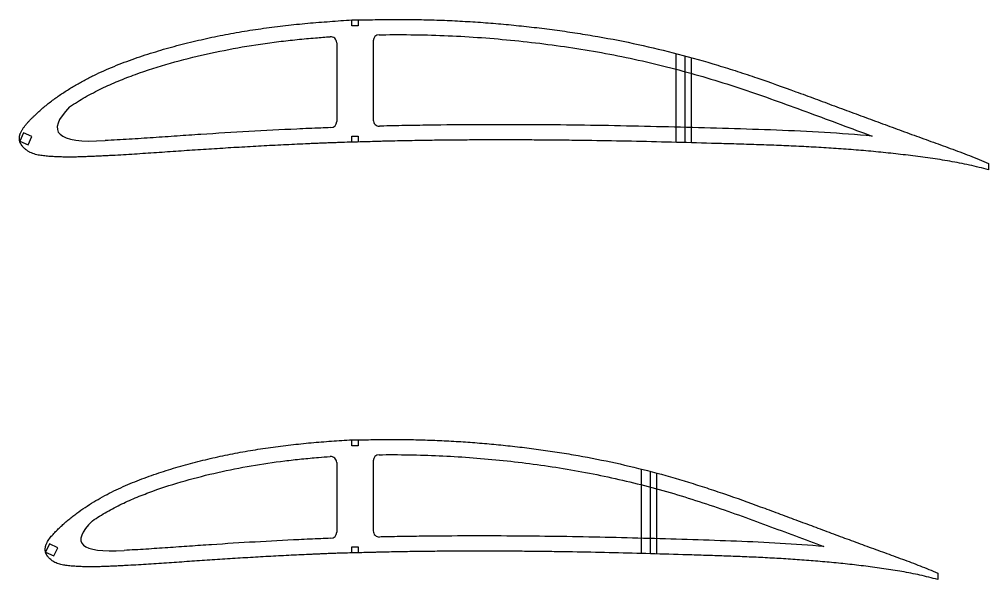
# Model space of a CAD drawing. Header units: millimetres. Extents: x -11497 to 404, y -3854 to 414.
# Drawn here: x -2430.1 to -2111.5, y -1267.2 to -1083.1 of the extents above; entities that cross this region are included whole.
import ezdxf

# ---------------------------------------------------------------- set-up
doc = ezdxf.new("R2010")
doc.units = ezdxf.units.MM
doc.layers.add('7', color=1, linetype='Continuous')

msp = doc.modelspace()

# ---------------------------------------------------------------- linework, layer by layer
for p, q in [((-2320.7814, -1085.2521), (-2320.7814, -1083.2637)), ((-2318.7814, -1085.2521), (-2320.7814, -1085.2521)), ((-2318.7814, -1083.2521), (-2318.7814, -1085.2521)), ((-2325.7814, -1090.7639), (-2325.7814, -1116.6567)), ((-2313.7814, -1090.1355), (-2313.7814, -1116.178)), ((-2320.7814, -1123.4381), (-2320.7814, -1121.4381)), ((-2320.7814, -1121.4381), (-2318.7814, -1121.4381)), ((-2318.7814, -1121.4381), (-2318.7814, -1123.3884)), ((-2320.7814, -1223.2727), (-2320.7814, -1221.2863)), ((-2318.7814, -1223.2727), (-2320.7814, -1223.2727)), ((-2318.7814, -1221.2727), (-2318.7814, -1223.2727)), ((-2325.7814, -1228.7378), (-2325.7814, -1251.6367)), ((-2313.7814, -1228.167), (-2313.7814, -1251.213)), ((-2320.7814, -1258.4381), (-2320.7814, -1256.4381)), ((-2320.7814, -1256.4381), (-2318.7814, -1256.4381)), ((-2318.7814, -1256.4381), (-2318.7814, -1258.3922))]:
    msp.add_line(p, q)
at = {"color": 7, "linetype": 'Continuous', "lineweight": 25}
for p, q in [((-2413.5829, -1111.8305), (-2413.5826, -1111.8308)), ((-2428.6878, -1120.3475), (-2429.9557, -1123.0664)), ((-2425.9689, -1121.6153), (-2428.6878, -1120.3475)), ((-2429.9557, -1123.0664), (-2427.2368, -1124.3343)), ((-2427.2368, -1124.3343), (-2425.9689, -1121.6153)), ((-2401.8818, -1122.9243), (-2401.8836, -1122.9243)), ((-2111.5081, -1130.398), (-2111.5074, -1132.5597)), ((-2406.0564, -1247.8718), (-2406.0562, -1247.8719)), ((-2420.2046, -1255.4476), (-2421.4725, -1258.1666)), ((-2421.4725, -1258.1666), (-2418.7535, -1259.4344)), ((-2417.4857, -1256.7155), (-2420.2046, -1255.4476)), ((-2418.7535, -1259.4344), (-2417.4857, -1256.7155)), ((-2395.6608, -1257.6132), (-2395.6639, -1257.6134)), ((-2128.2537, -1265.039), (-2128.2522, -1267.212))]:
    msp.add_line(p, q, dxfattribs=at)
for centre, start, end in [((-2327.7814, -1090.7639), 0, 94.302179), ((-2311.7814, -1090.1355), 91.004085, 180), ((-2327.7814, -1116.6567), 272.101356, 360), ((-2311.7814, -1116.178), 180, 271.568947), ((-2311.7814, -1228.167), 90.79571, 180), ((-2327.7814, -1228.7378), 0, 94.285698), ((-2327.7814, -1251.6367), 272.065823, 0), ((-2311.7814, -1251.213), 180, 271.335393)]:
    msp.add_arc(centre, 2, start, end)
for points, knots in [([(-2320.7814, -1083.2637), (-2319.6541, -1083.2621), (-2317.3999, -1083.2405), (-2314.0191, -1083.1769), (-2310.6384, -1083.1098), (-2307.257, -1083.08), (-2303.8756, -1083.0776), (-2299.3671, -1083.1189), (-2294.8596, -1083.2213), (-2290.3539, -1083.3831), (-2285.8497, -1083.5839), (-2280.2234, -1083.9115), (-2273.4793, -1084.4182), (-2266.7451, -1085.0423), (-2260.0219, -1085.7769), (-2253.3129, -1086.6289), (-2246.6197, -1087.5998), (-2237.7217, -1089.0639), (-2226.658, -1091.2296), (-2213.5026, -1094.3859), (-2202.6542, -1097.453), (-2194.0541, -1100.1644), (-2185.5008, -1103.021), (-2177.0089, -1106.0542), (-2168.5451, -1109.1642), (-2162.2036, -1111.5139), (-2155.8621, -1113.8636), (-2149.5203, -1116.2124), (-2143.1741, -1118.5492), (-2137.8804, -1120.4828), (-2133.6417, -1122.0189), (-2130.4594, -1123.1621), (-2127.2785, -1124.3089), (-2124.1003, -1125.4636), (-2120.9315, -1126.6437), (-2117.7721, -1127.849), (-2114.6309, -1129.101), (-2112.5423, -1129.9496), (-2111.5081, -1130.398)], [0, 0, 0, 0, 0.015625, 0.03125, 0.046875, 0.0625, 0.078125, 0.09375, 0.125, 0.140625, 0.15625, 0.1875, 0.21875, 0.25, 0.28125, 0.3125, 0.34375, 0.375, 0.4375, 0.5, 0.5625, 0.59375, 0.625, 0.6875, 0.71875, 0.75, 0.78125, 0.8125, 0.84375, 0.875, 0.890625, 0.90625, 0.921875, 0.9375, 0.953125, 0.96875, 0.984375, 1, 1, 1, 1]), ([(-2111.5074, -1132.5597), (-2112.5469, -1132.2417), (-2114.6556, -1131.7064), (-2117.829, -1130.9477), (-2121.0262, -1130.2851), (-2124.2375, -1129.6922), (-2127.4616, -1129.1637), (-2130.6943, -1128.6848), (-2133.9334, -1128.2429), (-2137.1774, -1127.8298), (-2140.4257, -1127.4437), (-2144.762, -1126.9618), (-2150.1915, -1126.4238), (-2156.7191, -1125.8726), (-2163.2563, -1125.4048), (-2169.8015, -1125.0182), (-2176.3527, -1124.6984), (-2182.9084, -1124.4335), (-2189.4673, -1124.2084), (-2196.0284, -1124.0069), (-2204.7784, -1123.7563), (-2215.7181, -1123.455), (-2228.8469, -1123.1445), (-2239.7866, -1122.9459), (-2248.5362, -1122.8286), (-2255.0969, -1122.7614), (-2261.6556, -1122.7147), (-2268.2121, -1122.6913), (-2274.7659, -1122.6897), (-2281.3165, -1122.7122), (-2287.8635, -1122.7606), (-2294.4064, -1122.8365), (-2299.8552, -1122.9233), (-2304.2117, -1123.0064), (-2307.4777, -1123.0796), (-2310.1984, -1123.138), (-2312.3741, -1123.1981), (-2314.5491, -1123.2628), (-2317.2668, -1123.3513), (-2319.4407, -1123.4056), (-2321.7433, -1123.4612), (-2323.5664, -1123.5173), (-2325.9963, -1123.5981), (-2327.8183, -1123.6627), (-2329.6398, -1123.7329), (-2331.4607, -1123.8085), (-2333.2813, -1123.8856), (-2335.7083, -1123.9899), (-2338.741, -1124.1277), (-2342.3786, -1124.3013), (-2346.0147, -1124.4833), (-2350.8609, -1124.7376), (-2355.7041, -1125.0073), (-2360.5445, -1125.2939), (-2364.1735, -1125.516), (-2367.8012, -1125.7447), (-2371.4277, -1125.9806), (-2375.053, -1126.2219), (-2378.6773, -1126.4669), (-2382.3007, -1126.7166), (-2385.9234, -1126.9665), (-2389.5459, -1127.2115), (-2393.1685, -1127.4459), (-2396.7916, -1127.6641), (-2399.8115, -1127.8278), (-2402.2277, -1127.9495), (-2404.04, -1128.0368), (-2405.8523, -1128.1204), (-2407.6648, -1128.1994), (-2409.4776, -1128.2669), (-2411.2909, -1128.3177), (-2413.1047, -1128.3439), (-2414.9187, -1128.3404), (-2416.7321, -1128.2996), (-2418.5443, -1128.2228), (-2420.354, -1128.099), (-2422.1598, -1127.9309), (-2423.9595, -1127.6969), (-2425.4242, -1127.3023), (-2426.5303, -1126.809), (-2427.1844, -1126.4295), (-2427.6817, -1126.0857), (-2428.1612, -1125.7173), (-2428.6085, -1125.3096), (-2428.9626, -1124.9165), (-2429.1562, -1124.6849), (-2429.2934, -1124.5046), (-2429.4202, -1124.3169), (-2429.5333, -1124.1204), (-2429.6359, -1123.9185), (-2429.7439, -1123.7198), (-2429.845, -1123.5177), (-2429.9188, -1123.3037), (-2429.9773, -1123.0854), (-2430.0214, -1122.8632), (-2430.0541, -1122.6391), (-2430.0809, -1122.338), (-2430.0846, -1121.9595), (-2430.0392, -1121.5837), (-2429.9824, -1121.2872), (-2429.9278, -1121.0673), (-2429.8628, -1120.8502), (-2429.7645, -1120.5646), (-2429.6209, -1120.215), (-2429.4206, -1119.8083), (-2429.1246, -1119.281), (-2428.7068, -1118.6507), (-2428.1566, -1117.9298), (-2427.5698, -1117.238), (-2426.9585, -1116.5684), (-2426.3292, -1115.9156), (-2425.6893, -1115.273), (-2424.8279, -1114.4247), (-2423.7263, -1113.3899), (-2422.3666, -1112.1895), (-2420.9669, -1111.036), (-2419.534, -1109.9241), (-2417.584, -1108.4937), (-2415.082, -1106.7962), (-2411.9956, -1104.8886), (-2408.8353, -1103.1058), (-2405.606, -1101.4505), (-2402.3168, -1099.9173), (-2398.9767, -1098.4978), (-2395.5977, -1097.1728), (-2392.1866, -1095.9313), (-2388.747, -1094.7699), (-2385.2837, -1093.6795), (-2381.7987, -1092.6585), (-2378.296, -1091.6976), (-2374.7775, -1090.7938), (-2371.2442, -1089.9465), (-2367.6972, -1089.1549), (-2362.951, -1088.1729), (-2356.9899, -1087.0773), (-2350.9965, -1086.1542), (-2346.1865, -1085.5101), (-2342.5719, -1085.0746), (-2338.951, -1084.6856), (-2335.3249, -1084.3336), (-2331.6925, -1084.0409), (-2328.0576, -1083.7644), (-2324.4211, -1083.4924), (-2321.9949, -1083.3332), (-2320.7814, -1083.2637)], [0, 0, 0, 0, 0.00737426, 0.01474851, 0.02212277, 0.02949703, 0.03687129, 0.04424554, 0.0516198, 0.05899406, 0.06636831, 0.07374257, 0.08849108, 0.1032396, 0.11798811, 0.13273663, 0.14748514, 0.16223365, 0.17698217, 0.19173068, 0.2064792, 0.23597622, 0.26547325, 0.29497028, 0.3097188, 0.32446731, 0.33921582, 0.35396434, 0.36871285, 0.38346137, 0.39820988, 0.41295839, 0.42770691, 0.43508116, 0.44245542, 0.44982968, 0.45351681, 0.45720394, 0.46457819, 0.47195245, 0.47195245, 0.48020319, 0.48432856, 0.48845394, 0.49257931, 0.49670468, 0.50083005, 0.50495542, 0.51320616, 0.52145691, 0.52970765, 0.53795839, 0.55445988, 0.56271062, 0.57096137, 0.57921211, 0.58746285, 0.59571359, 0.60396434, 0.61221508, 0.62046582, 0.62871657, 0.63696731, 0.64521805, 0.6534688, 0.65759417, 0.66171954, 0.66584491, 0.66997028, 0.67409565, 0.67822102, 0.6823464, 0.68647177, 0.69059714, 0.69472251, 0.69884788, 0.70297325, 0.70709862, 0.711224, 0.71328668, 0.71534937, 0.71638071, 0.71741205, 0.71947474, 0.72050608, 0.72102175, 0.72153742, 0.7220531, 0.72256877, 0.72308444, 0.72360011, 0.72411578, 0.72463145, 0.72514712, 0.7256628, 0.72617847, 0.72669414, 0.72772548, 0.72875682, 0.7292725, 0.72978817, 0.73030384, 0.73081951, 0.73185085, 0.7328822, 0.73391354, 0.73597622, 0.73803891, 0.7401016, 0.74216428, 0.74422697, 0.74628965, 0.74835234, 0.75247771, 0.75660308, 0.76072845, 0.76485383, 0.7689792, 0.77722994, 0.78548068, 0.79373143, 0.80198217, 0.81023291, 0.81848365, 0.8267344, 0.83498514, 0.84323588, 0.85148663, 0.85973737, 0.86798811, 0.87623886, 0.8844896, 0.89274034, 0.90099108, 0.91749257, 0.93399406, 0.9422448, 0.95049554, 0.95874629, 0.96699703, 0.97524777, 0.98349851, 0.99174926, 1, 1, 1, 1]), ([(-2413.5826, -1111.8308), (-2411.8924, -1110.6892), (-2410.1693, -1109.623), (-2406.6673, -1107.6185), (-2404.8871, -1106.6828), (-2401.274, -1104.9325), (-2399.441, -1104.1182), (-2395.7334, -1102.5842), (-2393.8599, -1101.8624), (-2388.1909, -1099.8079), (-2384.3455, -1098.5894), (-2376.5558, -1096.3791), (-2372.6357, -1095.3887), (-2364.7523, -1093.6174), (-2360.7884, -1092.837), (-2352.8198, -1091.4693), (-2348.8123, -1090.8821), (-2342.7922, -1090.1335), (-2340.7832, -1089.9074), (-2337.7671, -1089.5961), (-2336.7613, -1089.4965), (-2334.7486, -1089.3099), (-2333.7416, -1089.224), (-2331.1337, -1089.0125), (-2329.5326, -1088.89), (-2327.9314, -1088.7696)], [0, 0, 0, 0, 0.0625, 0.0625, 0.125, 0.125, 0.1875, 0.1875, 0.25, 0.25, 0.375, 0.375, 0.5, 0.5, 0.625, 0.625, 0.75, 0.75, 0.8125, 0.8125, 0.84375, 0.84375, 0.875, 0.875, 0.924640544, 0.924640544, 0.924640544, 0.924640544]), ([(-2311.8164, -1088.1358), (-2311.0985, -1088.1233), (-2310.3806, -1088.1121), (-2306.006, -1088.062), (-2302.3515, -1088.0751), (-2291.3951, -1088.2801), (-2284.0999, -1088.6311), (-2273.1702, -1089.4648), (-2269.5293, -1089.7951), (-2262.2515, -1090.5548), (-2258.612, -1090.9856), (-2247.7279, -1092.4365), (-2240.5158, -1093.6142), (-2226.1951, -1096.4636), (-2219.0867, -1098.1365), (-2208.4981, -1100.9998), (-2204.9797, -1102.0137), (-2197.973, -1104.158), (-2194.4896, -1105.2863), (-2184.0836, -1108.796), (-2177.2054, -1111.3026), (-2163.4687, -1116.3708), (-2156.6082, -1118.9269), (-2149.7394, -1121.4598)], [0.050233065, 0.050233065, 0.050233065, 0.050233065, 0.0625, 0.0625, 0.125, 0.125, 0.25, 0.25, 0.3125, 0.3125, 0.375, 0.375, 0.5, 0.5, 0.625, 0.625, 0.6875, 0.6875, 0.75, 0.75, 0.875, 0.875, 1, 1, 1, 1]), ([(-2149.7394, -1121.4598), (-2154.9802, -1120.9789), (-2160.2249, -1120.5868), (-2170.7207, -1119.95), (-2175.9717, -1119.7037), (-2186.4774, -1119.2959), (-2191.7319, -1119.1321), (-2202.2419, -1118.8236), (-2207.4972, -1118.6767), (-2223.2642, -1118.2607), (-2233.7787, -1118.0306), (-2254.8072, -1117.7396), (-2265.3212, -1117.6715), (-2281.0919, -1117.7061), (-2286.3487, -1117.7413), (-2294.2338, -1117.8349), (-2296.8621, -1117.873), (-2300.8046, -1117.9401), (-2302.1188, -1117.964), (-2304.7471, -1118.0163), (-2306.0613, -1118.0455), (-2308.6896, -1118.1033), (-2310.0037, -1118.1312), (-2311.4541, -1118.1698), (-2311.5903, -1118.1735), (-2311.7266, -1118.1772)], [0, 0, 0, 0, 0.0625, 0.0625, 0.125, 0.125, 0.1875, 0.1875, 0.25, 0.25, 0.375, 0.375, 0.5, 0.5, 0.5625, 0.5625, 0.59375, 0.59375, 0.609375, 0.609375, 0.625, 0.625, 0.640625, 0.640625, 0.642245062, 0.642245062, 0.642245062, 0.642245062]), ([(-2327.708, -1118.6553), (-2328.8148, -1118.6959), (-2329.9215, -1118.7391), (-2333.6547, -1118.8941), (-2336.281, -1119.0079), (-2344.1587, -1119.3745), (-2349.409, -1119.6457), (-2359.907, -1120.238), (-2365.1546, -1120.5602), (-2373.0243, -1121.0734), (-2375.6473, -1121.2489), (-2380.8931, -1121.6055), (-2383.5157, -1121.7882), (-2388.7613, -1122.1468), (-2391.3843, -1122.3224), (-2396.6318, -1122.6466), (-2399.2564, -1122.793), (-2401.8818, -1122.9243)], [0.705584984, 0.705584984, 0.705584984, 0.705584984, 0.71875, 0.71875, 0.75, 0.75, 0.8125, 0.8125, 0.875, 0.875, 0.90625, 0.90625, 0.9375, 0.9375, 0.96875, 0.96875, 1, 1, 1, 1]), ([(-2128.2522, -1267.212), (-2129.2114, -1266.9227), (-2131.1542, -1266.4275), (-2134.0788, -1265.7295), (-2137.0238, -1265.1163), (-2139.9815, -1264.5661), (-2142.9501, -1264.0736), (-2145.9264, -1263.626), (-2148.9082, -1263.2123), (-2151.8942, -1262.8255), (-2154.884, -1262.4639), (-2158.8748, -1262.0126), (-2163.8712, -1261.5084), (-2169.8771, -1260.9911), (-2175.8909, -1260.5505), (-2181.9113, -1260.1842), (-2187.9365, -1259.8788), (-2193.9652, -1259.6234), (-2199.9964, -1259.4044), (-2206.0291, -1259.2072), (-2214.074, -1258.9602), (-2224.1316, -1258.6634), (-2236.202, -1258.3541), (-2246.2605, -1258.1515), (-2254.3064, -1258.0274), (-2260.34, -1257.9533), (-2266.3726, -1257.898), (-2272.4039, -1257.8645), (-2278.4337, -1257.8505), (-2284.4616, -1257.859), (-2290.4875, -1257.8909), (-2296.511, -1257.9488), (-2301.5283, -1258.0182), (-2305.5406, -1258.0864), (-2308.549, -1258.1468), (-2311.0555, -1258.1971), (-2313.06, -1258.2473), (-2315.0642, -1258.2981), (-2317.5687, -1258.3659), (-2319.5724, -1258.4102), (-2321.6946, -1258.4592), (-2323.375, -1258.5037), (-2325.6151, -1258.569), (-2327.2948, -1258.6236), (-2328.9741, -1258.6871), (-2330.6528, -1258.7595), (-2332.3313, -1258.8324), (-2334.5692, -1258.9294), (-2337.3656, -1259.0593), (-2340.7203, -1259.2222), (-2344.074, -1259.3925), (-2348.5441, -1259.6308), (-2353.0123, -1259.8833), (-2357.4785, -1260.1517), (-2360.8272, -1260.3594), (-2364.1751, -1260.5733), (-2367.522, -1260.7938), (-2370.8682, -1261.0194), (-2374.2136, -1261.2488), (-2377.5585, -1261.4821), (-2380.9029, -1261.7157), (-2384.2473, -1261.945), (-2387.592, -1262.1644), (-2390.9374, -1262.3689), (-2393.726, -1262.5221), (-2395.9572, -1262.6364), (-2397.6307, -1262.7185), (-2399.3043, -1262.7974), (-2400.9781, -1262.8715), (-2402.6523, -1262.9351), (-2404.327, -1262.9835), (-2406.0021, -1263.0078), (-2407.6775, -1263.0055), (-2409.3523, -1262.9676), (-2411.0262, -1262.8975), (-2412.6975, -1262.782), (-2414.3655, -1262.6277), (-2416.0271, -1262.4054), (-2417.377, -1262.0299), (-2418.3933, -1261.5633), (-2418.9945, -1261.2077), (-2419.4497, -1260.8846), (-2419.889, -1260.54), (-2420.2969, -1260.1579), (-2420.6182, -1259.7901), (-2420.7925, -1259.5728), (-2420.9156, -1259.4038), (-2421.0291, -1259.2282), (-2421.1301, -1259.045), (-2421.2211, -1258.8568), (-2421.3149, -1258.6706), (-2421.4004, -1258.481), (-2421.4606, -1258.2816), (-2421.5079, -1258.0787), (-2421.5433, -1257.8728), (-2421.5691, -1257.6655), (-2421.5901, -1257.3872), (-2421.5944, -1257.0377), (-2421.5541, -1256.6904), (-2421.5082, -1256.4157), (-2421.4617, -1256.2118), (-2421.4047, -1256.0105), (-2421.3182, -1255.7454), (-2421.1905, -1255.4207), (-2421.009, -1255.0434), (-2420.7407, -1254.5536), (-2420.3586, -1253.969), (-2419.854, -1253.3004), (-2419.3147, -1252.6592), (-2418.752, -1252.039), (-2418.1717, -1251.4351), (-2417.5819, -1250.8403), (-2416.7873, -1250.0558), (-2415.7713, -1249.0984), (-2414.5173, -1247.9875), (-2413.2257, -1246.9205), (-2411.9037, -1245.8917), (-2410.1043, -1244.5682), (-2407.7947, -1242.9983), (-2404.9463, -1241.2331), (-2402.0285, -1239.5848), (-2399.0475, -1238.0533), (-2396.0106, -1236.6357), (-2392.9268, -1235.323), (-2389.8075, -1234.0969), (-2386.6581, -1232.9496), (-2383.4829, -1231.8749), (-2380.2856, -1230.8669), (-2377.0687, -1229.9225), (-2373.8355, -1229.0338), (-2370.5879, -1228.198), (-2367.3269, -1227.4144), (-2364.0534, -1226.6823), (-2359.6736, -1225.7741), (-2354.1731, -1224.7611), (-2348.644, -1223.9071), (-2344.2072, -1223.3113), (-2340.8733, -1222.9086), (-2337.534, -1222.5483), (-2334.1903, -1222.2232), (-2330.8413, -1221.9508), (-2327.4903, -1221.6942), (-2324.1373, -1221.4552), (-2321.9, -1221.3327), (-2320.7814, -1221.2863)], [0, 0, 0, 0, 0.00737426, 0.01474851, 0.02212277, 0.02949703, 0.03687129, 0.04424554, 0.0516198, 0.05899406, 0.06636831, 0.07374257, 0.08849108, 0.1032396, 0.11798811, 0.13273663, 0.14748514, 0.16223365, 0.17698217, 0.19173068, 0.2064792, 0.23597622, 0.26547325, 0.29497028, 0.3097188, 0.32446731, 0.33921582, 0.35396434, 0.36871285, 0.38346137, 0.39820988, 0.41295839, 0.42770691, 0.43508116, 0.44245542, 0.44982968, 0.45351681, 0.45720394, 0.46457819, 0.47195245, 0.47195245, 0.48020319, 0.48432856, 0.48845394, 0.49257931, 0.49670468, 0.50083005, 0.50495542, 0.51320616, 0.52145691, 0.52970765, 0.53795839, 0.55445988, 0.56271062, 0.57096137, 0.57921211, 0.58746285, 0.59571359, 0.60396434, 0.61221508, 0.62046582, 0.62871657, 0.63696731, 0.64521805, 0.6534688, 0.65759417, 0.66171954, 0.66584491, 0.66997028, 0.67409565, 0.67822102, 0.6823464, 0.68647177, 0.69059714, 0.69472251, 0.69884788, 0.70297325, 0.70709862, 0.711224, 0.71328668, 0.71534937, 0.71638071, 0.71741205, 0.71947474, 0.72050608, 0.72102175, 0.72153742, 0.7220531, 0.72256877, 0.72308444, 0.72360011, 0.72411578, 0.72463145, 0.72514712, 0.7256628, 0.72617847, 0.72669414, 0.72772548, 0.72875682, 0.7292725, 0.72978817, 0.73030384, 0.73081951, 0.73185085, 0.7328822, 0.73391354, 0.73597622, 0.73803891, 0.7401016, 0.74216428, 0.74422697, 0.74628965, 0.74835234, 0.75247771, 0.75660308, 0.76072845, 0.76485383, 0.7689792, 0.77722994, 0.78548068, 0.79373143, 0.80198217, 0.81023291, 0.81848365, 0.8267344, 0.83498514, 0.84323588, 0.85148663, 0.85973737, 0.86798811, 0.87623886, 0.8844896, 0.89274034, 0.90099108, 0.91749257, 0.93399406, 0.9422448, 0.95049554, 0.95874629, 0.96699703, 0.97524777, 0.98349851, 0.99174926, 1, 1, 1, 1]), ([(-2320.7814, -1221.2863), (-2319.7439, -1221.2826), (-2317.6691, -1221.264), (-2314.5574, -1221.2128), (-2311.4457, -1221.1557), (-2308.3335, -1221.1357), (-2305.2213, -1221.1391), (-2301.0719, -1221.1867), (-2296.9234, -1221.2888), (-2292.7768, -1221.4467), (-2288.6316, -1221.64), (-2283.4539, -1221.9521), (-2277.2477, -1222.431), (-2271.0508, -1223.0178), (-2264.8644, -1223.7067), (-2258.691, -1224.5032), (-2252.5325, -1225.4086), (-2244.3457, -1226.7729), (-2234.1667, -1228.786), (-2222.0644, -1231.7146), (-2212.0852, -1234.5569), (-2204.1746, -1237.0675), (-2196.3076, -1239.7123), (-2188.4973, -1242.5196), (-2180.7129, -1245.397), (-2174.8806, -1247.5711), (-2169.0483, -1249.7452), (-2163.2155, -1251.9182), (-2157.379, -1254.0809), (-2152.5105, -1255.8708), (-2148.6124, -1257.2931), (-2145.6861, -1258.3526), (-2142.7606, -1259.4142), (-2139.8377, -1260.483), (-2136.9231, -1261.5743), (-2134.0171, -1262.6885), (-2131.1269, -1263.843), (-2129.2058, -1264.6271), (-2128.2537, -1265.039)], [0, 0, 0, 0, 0.015625, 0.03125, 0.046875, 0.0625, 0.078125, 0.09375, 0.125, 0.140625, 0.15625, 0.1875, 0.21875, 0.25, 0.28125, 0.3125, 0.34375, 0.375, 0.4375, 0.5, 0.5625, 0.59375, 0.625, 0.6875, 0.71875, 0.75, 0.78125, 0.8125, 0.84375, 0.875, 0.890625, 0.90625, 0.921875, 0.9375, 0.953125, 0.96875, 0.984375, 1, 1, 1, 1]), ([(-2311.8091, -1226.1672), (-2311.4457, -1226.1621), (-2311.0822, -1226.1577), (-2307.4027, -1226.1213), (-2304.0892, -1226.1381), (-2294.1561, -1226.3356), (-2287.544, -1226.6591), (-2277.6399, -1227.4184), (-2274.341, -1227.7182), (-2267.7477, -1228.4069), (-2264.4533, -1228.7959), (-2257.8696, -1229.6698), (-2254.5819, -1230.1536), (-2248.0345, -1231.2233), (-2244.7723, -1231.8096), (-2235.0224, -1233.731), (-2228.572, -1235.2328), (-2218.9678, -1237.803), (-2215.7782, -1238.7123), (-2209.4226, -1240.636), (-2206.2571, -1241.6516), (-2196.81, -1244.8154), (-2190.5693, -1247.0842), (-2181.2274, -1250.5407), (-2178.1167, -1251.7018), (-2171.8942, -1254.0214), (-2168.7832, -1255.1817), (-2165.671, -1256.3388)], [0.055650718, 0.055650718, 0.055650718, 0.055650718, 0.0625, 0.0625, 0.125, 0.125, 0.25, 0.25, 0.3125, 0.3125, 0.375, 0.375, 0.4375, 0.4375, 0.5, 0.5, 0.625, 0.625, 0.6875, 0.6875, 0.75, 0.75, 0.875, 0.875, 0.9375, 0.9375, 1, 1, 1, 1]), ([(-2406.0562, -1247.8719), (-2404.503, -1246.8261), (-2402.92, -1245.8483), (-2399.7017, -1244.0116), (-2398.0658, -1243.1542), (-2394.7455, -1241.5503), (-2393.0607, -1240.8043), (-2389.6539, -1239.3974), (-2387.9325, -1238.7349), (-2382.7232, -1236.8505), (-2379.1891, -1235.7314), (-2372.0338, -1233.7016), (-2368.4337, -1232.7919), (-2361.1929, -1231.1643), (-2357.5519, -1230.4471), (-2350.2325, -1229.1893), (-2346.5515, -1228.6485), (-2341.0224, -1227.9595), (-2339.1773, -1227.751), (-2336.4073, -1227.4641), (-2335.4836, -1227.3725), (-2333.6352, -1227.2005), (-2332.7104, -1227.1209), (-2330.5008, -1226.9402), (-2329.216, -1226.8397), (-2327.9308, -1226.7434)], [0, 0, 0, 0, 0.0625, 0.0625, 0.125, 0.125, 0.1875, 0.1875, 0.25, 0.25, 0.375, 0.375, 0.5, 0.5, 0.625, 0.625, 0.75, 0.75, 0.8125, 0.8125, 0.84375, 0.84375, 0.875, 0.875, 0.918381079, 0.918381079, 0.918381079, 0.918381079]), ([(-2327.7093, -1253.6354), (-2328.824, -1253.6756), (-2329.9384, -1253.7227), (-2332.2502, -1253.8228), (-2333.4478, -1253.8741), (-2335.8426, -1253.9815), (-2337.0399, -1254.0377), (-2343.026, -1254.3245), (-2347.8135, -1254.5772), (-2357.3861, -1255.1287), (-2362.171, -1255.428), (-2369.347, -1255.9032), (-2371.7388, -1256.0656), (-2376.5221, -1256.3957), (-2378.9135, -1256.5642), (-2383.6967, -1256.8951), (-2386.0885, -1257.0571), (-2390.8734, -1257.3564), (-2393.2667, -1257.4914), (-2395.6608, -1257.6132)], [0.704210872, 0.704210872, 0.704210872, 0.704210872, 0.71875, 0.71875, 0.734375, 0.734375, 0.75, 0.75, 0.8125, 0.8125, 0.875, 0.875, 0.90625, 0.90625, 0.9375, 0.9375, 0.96875, 0.96875, 1, 1, 1, 1]), ([(-2165.671, -1256.3388), (-2170.4528, -1255.9172), (-2175.2379, -1255.5737), (-2184.8136, -1255.013), (-2189.6041, -1254.7937), (-2199.188, -1254.4225), (-2203.9813, -1254.2681), (-2213.5685, -1253.9721), (-2218.3622, -1253.8289), (-2232.7448, -1253.4285), (-2242.3362, -1253.2078), (-2261.5207, -1252.919), (-2271.1127, -1252.8445), (-2285.5003, -1252.8582), (-2290.2961, -1252.8844), (-2297.4896, -1252.9612), (-2299.8874, -1252.9929), (-2304.683, -1253.0682), (-2307.0808, -1253.1146), (-2310.2306, -1253.1786), (-2310.9827, -1253.1949), (-2311.7347, -1253.2125)], [0, 0, 0, 0, 0.0625, 0.0625, 0.125, 0.125, 0.1875, 0.1875, 0.25, 0.25, 0.375, 0.375, 0.5, 0.5, 0.5625, 0.5625, 0.59375, 0.59375, 0.625, 0.625, 0.634801777, 0.634801777, 0.634801777, 0.634801777])]:
    msp.add_open_spline(points, degree=3, knots=knots, dxfattribs=at)
for points in [[(-2413.5829, -1111.8305), (-2421.6389, -1120.159), (-2417.7392, -1123.8569), (-2401.8835, -1122.9244)], [(-2406.0564, -1247.8718), (-2413.5225, -1255.2821), (-2410.0583, -1258.5293), (-2395.6639, -1257.6134)]]:
    msp.add_open_spline(points, degree=3, dxfattribs=at)
at = {"layer": '7'}
for p, q in [((-2214.302, -1094.2714), (-2214.302, -1123.5001)), ((-2211.302, -1123.5793), (-2211.302, -1095.0622)), ((-2209.302, -1095.6058), (-2209.302, -1123.6333)), ((-2225.6695, -1230.8743), (-2225.6695, -1258.6292)), ((-2222.6695, -1258.7119), (-2222.6695, -1231.6419)), ((-2220.6695, -1232.1714), (-2220.6695, -1258.7685))]:
    msp.add_line(p, q, dxfattribs=at)

doc.saveas('drawing.dxf')
